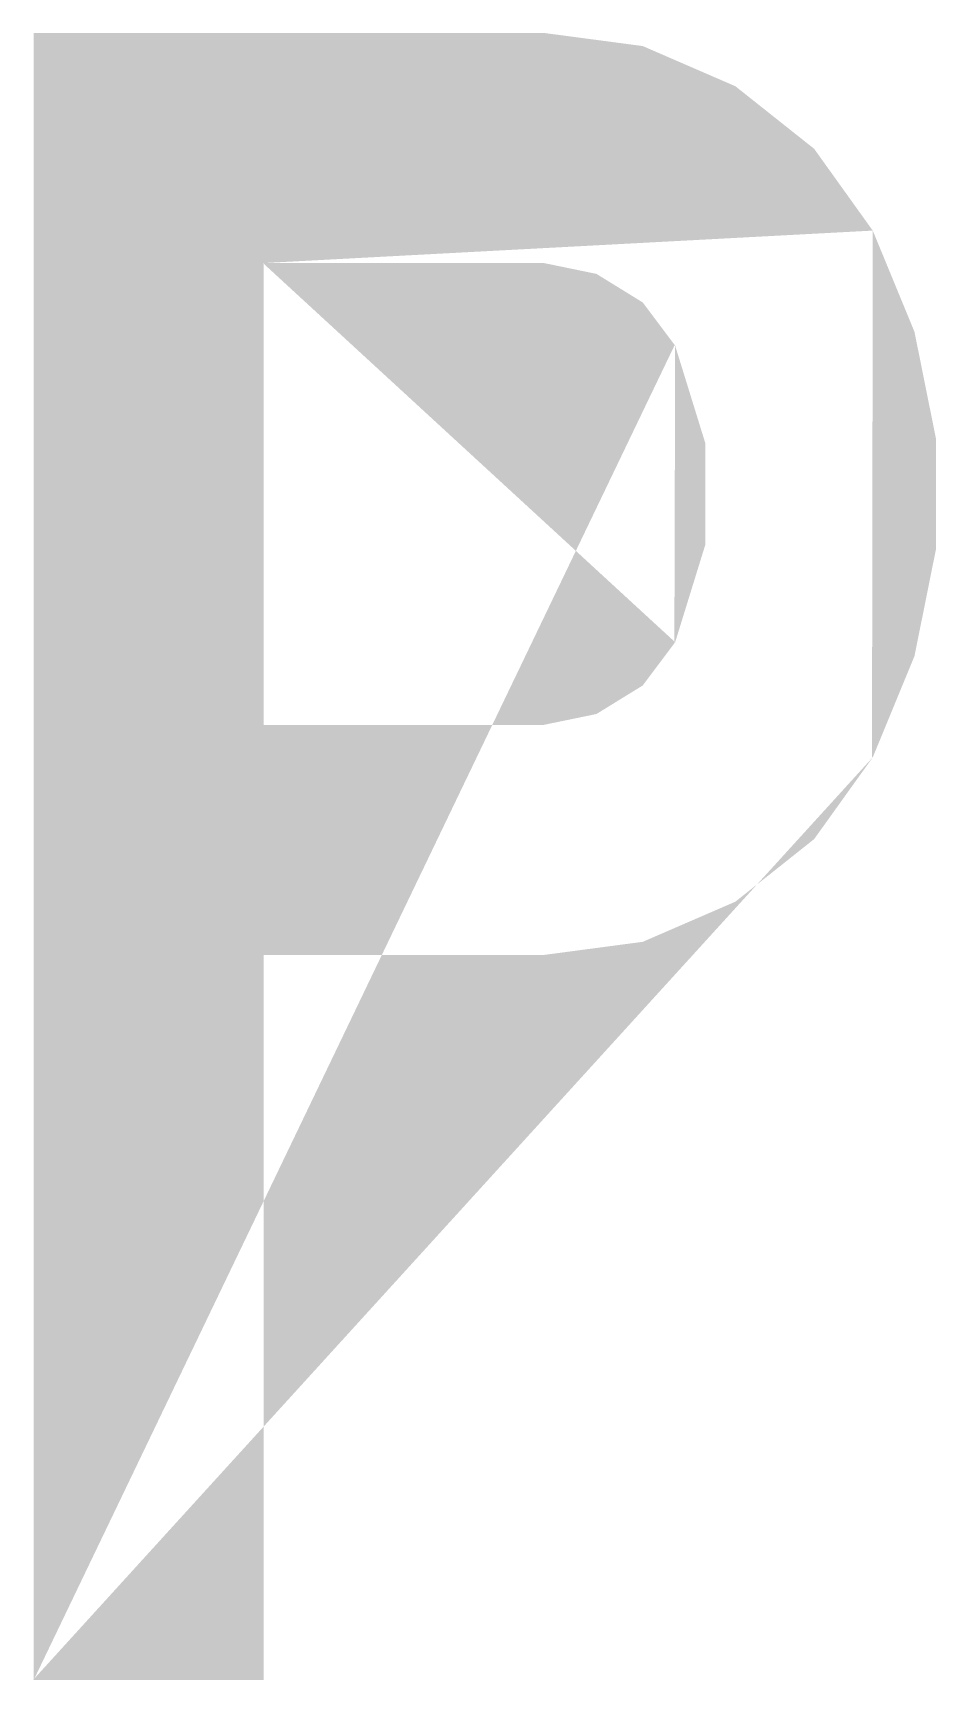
# Model space of a CAD drawing. Extents: x 156 to 1038, y -1303 to 235.
# Drawn here: x 379.1 to 409.2, y 88.7 to 143.7 of the extents above; entities that cross this region are included whole.
import ezdxf

# ---------------------------------------------------------------- set-up
doc = ezdxf.new("R2010")
doc.units = 0
doc.layers.add('GREEN', color=84, linetype='CONTINUOUS')

msp = doc.modelspace()

# ---------------------------------------------------------------- hatches: boundary and pattern name
at = {"layer": 'GREEN'}
h = msp.add_hatch(color=256, dxfattribs=at)
h.paths.add_polyline_path([(396.13, 136.048), (396.104, 136.048)], flags=16)
edge = h.paths.add_edge_path(flags=17)
edge.add_line((386.774, 120.634), (386.774, 136.048))
edge.add_line((386.774, 136.048), (396.13, 136.048))
edge.add_line((397.883, 135.687), (396.13, 136.048))
edge.add_line((397.883, 135.687), (399.43, 134.733))
edge.add_line((399.43, 134.733), (400.512, 133.29))
edge.add_line((400.512, 133.29), (401.517, 130.042))
edge.add_line((401.517, 130.042), (401.517, 126.64))
edge.add_line((401.517, 126.64), (400.512, 123.392))
edge.add_line((400.512, 123.392), (399.43, 121.948))
edge.add_line((399.43, 121.948), (397.883, 120.995))
edge.add_line((397.883, 120.995), (396.13, 120.634))
edge.add_line((396.13, 120.634), (386.774, 120.634))
h.paths.add_polyline_path([(396.104, 143.729), (396.13, 143.729)], flags=16)
edge = h.paths.add_edge_path()
edge.add_line((386.774, 88.749), (379.092, 88.749))
edge.add_line((379.092, 88.749), (379.092, 143.729))
edge.add_line((379.092, 143.729), (396.13, 143.729))
edge.add_line((399.43, 143.291), (396.13, 143.729))
edge.add_line((399.43, 143.291), (402.523, 141.95))
edge.add_line((402.523, 141.95), (405.152, 139.863))
edge.add_line((405.152, 139.863), (407.111, 137.13))
edge.add_line((407.111, 137.13), (408.503, 133.754))
edge.add_line((408.503, 133.754), (409.224, 130.171))
edge.add_line((409.224, 130.171), (409.224, 126.511))
edge.add_line((409.224, 126.511), (408.503, 122.928))
edge.add_line((408.503, 122.928), (407.111, 119.551))
edge.add_line((407.111, 119.551), (405.152, 116.819))
edge.add_line((405.152, 116.819), (402.523, 114.731))
edge.add_line((402.523, 114.731), (399.43, 113.391))
edge.add_line((399.43, 113.391), (396.13, 112.953))
edge.add_line((396.13, 112.953), (386.774, 112.953))
edge.add_line((386.774, 112.953), (386.774, 88.749))
edge = h.paths.add_edge_path()
edge.add_line((386.774, 136.048), (386.748, 136.048))
edge.add_line((400.512, 123.392), (400.486, 123.392))
edge.add_line((400.512, 133.29), (400.486, 133.29))
edge.add_line((379.092, 88.749), (379.067, 88.749))
edge.add_line((407.111, 119.551), (407.085, 119.551))
edge.add_line((407.111, 137.13), (407.085, 137.13))
h = msp.add_hatch(color=256, dxfattribs=at)
h.paths.add_polyline_path([(396.13, 136.048), (396.104, 136.048)], flags=16)
edge = h.paths.add_edge_path(flags=17)
edge.add_line((386.774, 120.634), (386.774, 136.048))
edge.add_line((386.774, 136.048), (396.13, 136.048))
edge.add_line((397.883, 135.687), (396.13, 136.048))
edge.add_line((397.883, 135.687), (399.43, 134.733))
edge.add_line((399.43, 134.733), (400.512, 133.29))
edge.add_line((400.512, 133.29), (401.517, 130.042))
edge.add_line((401.517, 130.042), (401.517, 126.64))
edge.add_line((401.517, 126.64), (400.512, 123.392))
edge.add_line((400.512, 123.392), (399.43, 121.948))
edge.add_line((399.43, 121.948), (397.883, 120.995))
edge.add_line((397.883, 120.995), (396.13, 120.634))
edge.add_line((396.13, 120.634), (386.774, 120.634))
h.paths.add_polyline_path([(396.104, 143.729), (396.13, 143.729)], flags=16)
edge = h.paths.add_edge_path()
edge.add_line((386.774, 88.749), (379.092, 88.749))
edge.add_line((379.092, 88.749), (379.092, 143.729))
edge.add_line((379.092, 143.729), (396.13, 143.729))
edge.add_line((399.43, 143.291), (396.13, 143.729))
edge.add_line((399.43, 143.291), (402.523, 141.95))
edge.add_line((402.523, 141.95), (405.152, 139.863))
edge.add_line((405.152, 139.863), (407.111, 137.13))
edge.add_line((407.111, 137.13), (408.503, 133.754))
edge.add_line((408.503, 133.754), (409.224, 130.171))
edge.add_line((409.224, 130.171), (409.224, 126.511))
edge.add_line((409.224, 126.511), (408.503, 122.928))
edge.add_line((408.503, 122.928), (407.111, 119.551))
edge.add_line((407.111, 119.551), (405.152, 116.819))
edge.add_line((405.152, 116.819), (402.523, 114.731))
edge.add_line((402.523, 114.731), (399.43, 113.391))
edge.add_line((399.43, 113.391), (396.13, 112.953))
edge.add_line((396.13, 112.953), (386.774, 112.953))
edge.add_line((386.774, 112.953), (386.774, 88.749))
edge = h.paths.add_edge_path()
edge.add_line((386.774, 136.048), (386.748, 136.048))
edge.add_line((400.512, 123.392), (400.486, 123.392))
edge.add_line((400.512, 133.29), (400.486, 133.29))
edge.add_line((379.092, 88.749), (379.067, 88.749))
edge.add_line((407.111, 119.551), (407.085, 119.551))
edge.add_line((407.111, 137.13), (407.085, 137.13))

doc.saveas('drawing.dxf')
